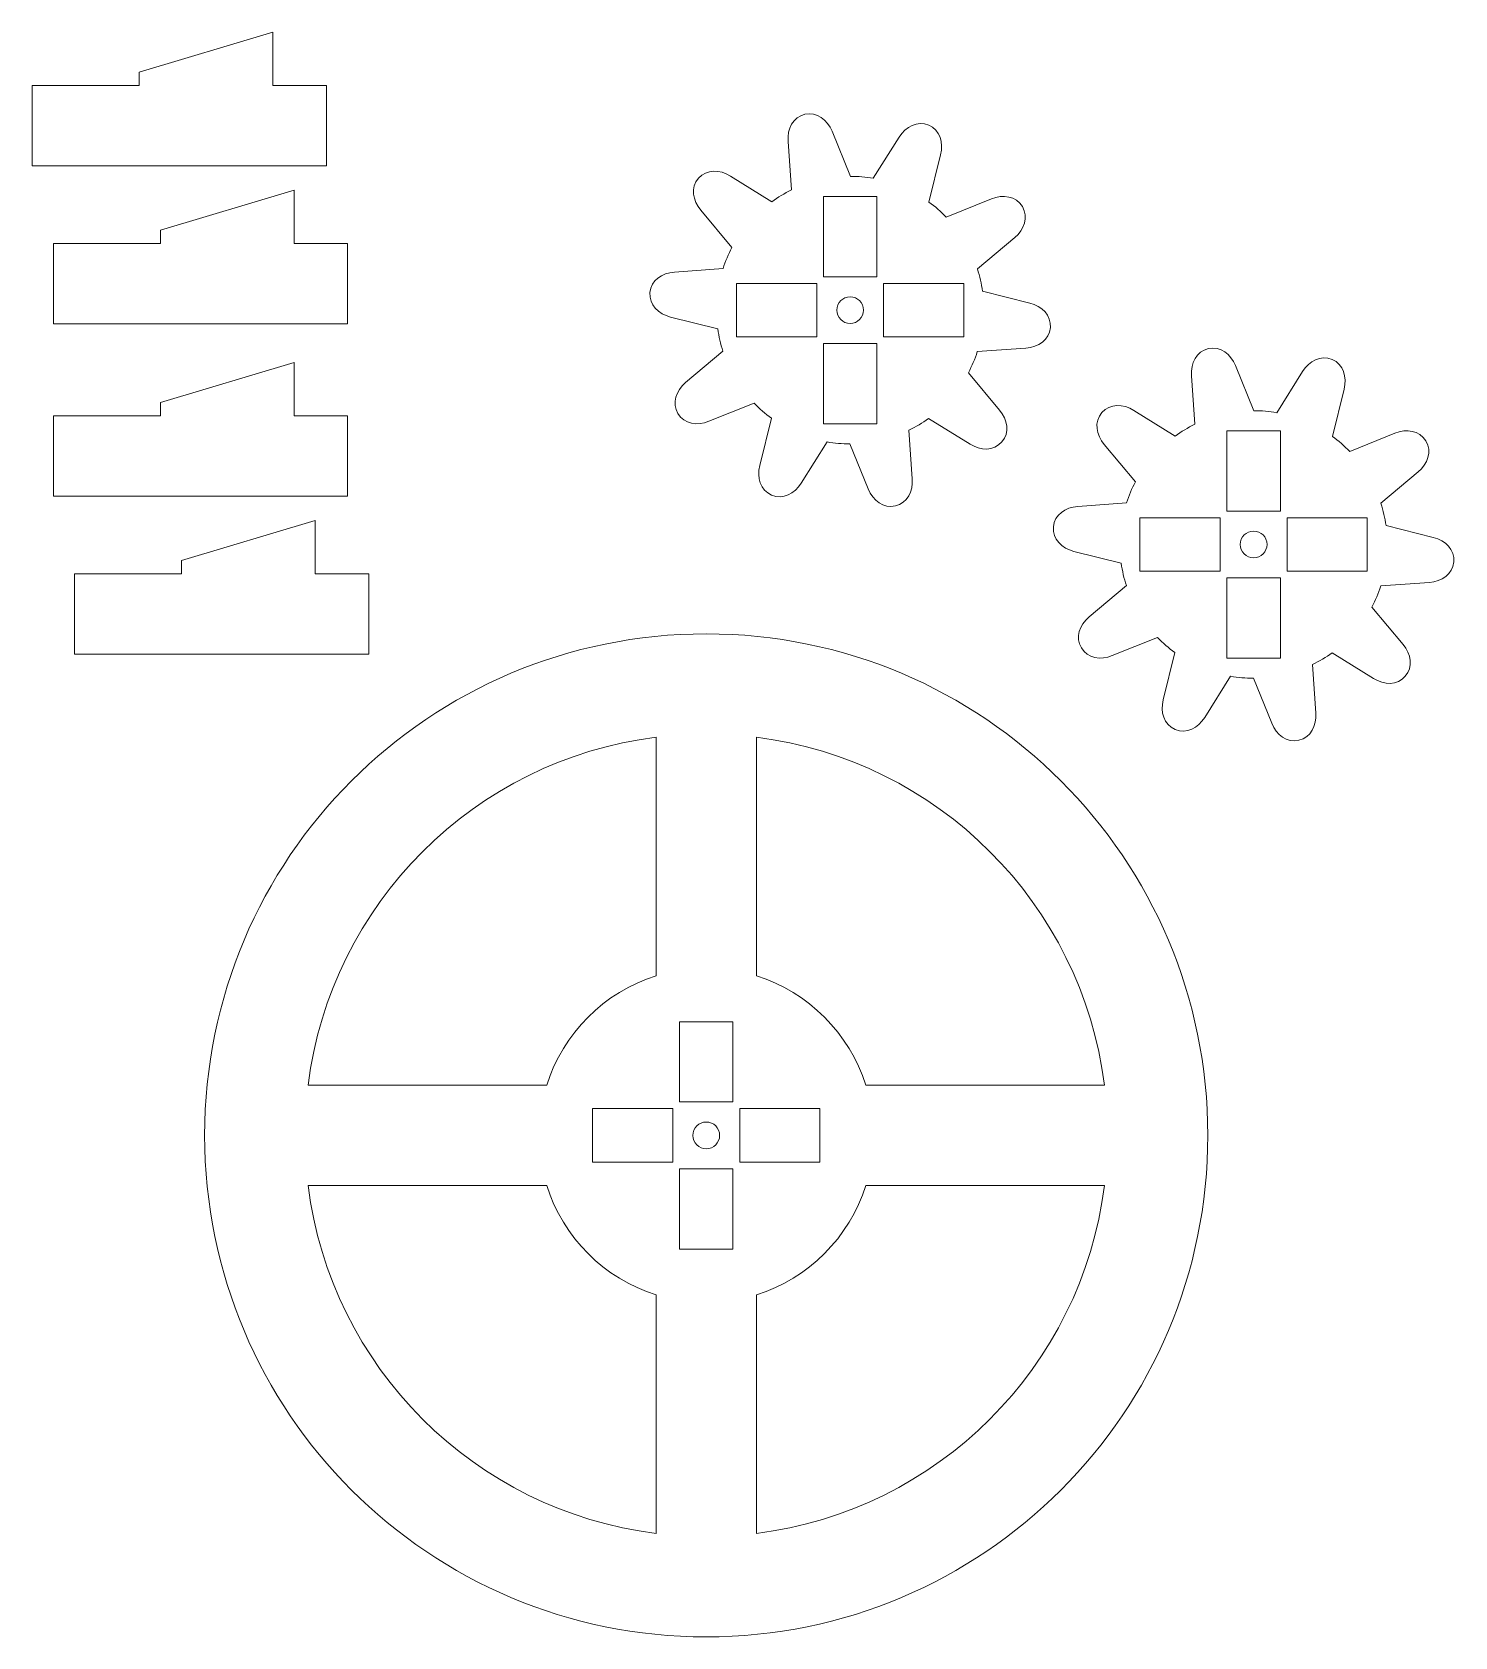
# Model space of a CAD drawing. Header units: centimetres. Extents: x -28.1 to 23.2, y -8.5 to 67.8.
# Drawn here: x -28.12 to -17.48, y -8.51 to 3.49 of the extents above; entities that cross this region are included whole.
import ezdxf

# ---------------------------------------------------------------- set-up
doc = ezdxf.new("R2010")
doc.units = ezdxf.units.CM
doc.header["$MEASUREMENT"] = 0
doc.layers.add('Layer 1', color=7, linetype='Continuous')

msp = doc.modelspace()

# ---------------------------------------------------------------- linework, layer by layer
at = {"layer": 'Layer 1', "color": 250, "lineweight": 9}
for points, knots in [([(-28.12032, 3.08576), (-28.12032, 3.08576), (-27.32032, 3.08576), (-27.32032, 3.08576), (-27.32032, 3.08576), (-27.32032, 3.08576), (-27.32032, 3.18576), (-27.32032, 3.18576), (-27.32032, 3.18576), (-27.32032, 3.18576), (-26.32032, 3.48576), (-26.32032, 3.48576), (-26.32032, 3.48576), (-26.32032, 3.48576), (-26.32032, 3.08576), (-26.32032, 3.08576), (-26.32032, 3.08576), (-26.32032, 3.08576), (-25.92032, 3.08576), (-25.92032, 3.08576), (-25.92032, 3.08576), (-25.92032, 3.08576), (-25.92032, 2.48576), (-25.92032, 2.48576), (-25.92032, 2.48576), (-25.92032, 2.48576), (-26.32032, 2.48576), (-26.32032, 2.48576), (-26.32032, 2.48576), (-26.32032, 2.48576), (-27.32032, 2.48576), (-27.32032, 2.48576), (-27.32032, 2.48576), (-27.32032, 2.48576), (-28.12032, 2.48576), (-28.12032, 2.48576), (-28.12032, 2.48576), (-28.12032, 2.48576), (-28.12032, 3.08576), (-28.12032, 3.08576)], [0, 0, 0, 0, 0.09090909, 0.09090909, 0.09090909, 0.09090909, 0.18181818, 0.18181818, 0.18181818, 0.18181818, 0.27272727, 0.27272727, 0.27272727, 0.27272727, 0.36363636, 0.36363636, 0.36363636, 0.36363636, 0.45454545, 0.45454545, 0.45454545, 0.45454545, 0.54545455, 0.54545455, 0.54545455, 0.54545455, 0.63636364, 0.63636364, 0.63636364, 0.63636364, 0.72727273, 0.72727273, 0.72727273, 0.72727273, 0.81818182, 0.81818182, 0.81818182, 0.81818182, 1, 1, 1, 1]), ([(-22.34217, 2.87094), (-22.34217, 2.87094), (-22.34217, 2.87094), (-22.34217, 2.87094), (-22.34217, 2.87094), (-22.25179, 2.8918), (-22.17477, 2.83042), (-22.13986, 2.74452), (-22.13986, 2.74452), (-22.13986, 2.74452), (-22.00279, 2.40724), (-22.00279, 2.40724), (-22.00279, 2.40724), (-21.94494, 2.40721), (-21.88778, 2.40213), (-21.83188, 2.39233), (-21.83188, 2.39233), (-21.83188, 2.39233), (-21.63831, 2.70065), (-21.63831, 2.70065), (-21.63831, 2.70065), (-21.589, 2.77923), (-21.50254, 2.82626), (-21.41715, 2.79002), (-21.41715, 2.79002), (-21.41715, 2.79002), (-21.41715, 2.79002), (-21.41715, 2.79002), (-21.41715, 2.79002), (-21.33176, 2.75377), (-21.30556, 2.65886), (-21.32779, 2.56884), (-21.32779, 2.56884), (-21.32779, 2.56884), (-21.4152, 2.21519), (-21.4152, 2.21519), (-21.4152, 2.21519), (-21.36905, 2.18159), (-21.32572, 2.144), (-21.28576, 2.10282), (-21.28576, 2.10282), (-21.28576, 2.10282), (-20.9478, 2.23854), (-20.9478, 2.23854), (-20.9478, 2.23854), (-20.86174, 2.27313), (-20.76414, 2.26035), (-20.71636, 2.18085), (-20.71636, 2.18085), (-20.71636, 2.18085), (-20.71636, 2.18085), (-20.71636, 2.18085), (-20.71636, 2.18085), (-20.66857, 2.10134), (-20.70318, 2.00914), (-20.7741, 1.94939), (-20.7741, 1.94939), (-20.7741, 1.94939), (-21.05268, 1.71462), (-21.05268, 1.71462), (-21.05268, 1.71462), (-21.04399, 1.68764), (-21.03631, 1.66011), (-21.02982, 1.63198), (-21.02982, 1.63198), (-21.02333, 1.60387), (-21.01816, 1.57576), (-21.01415, 1.54771), (-21.01415, 1.54771), (-21.01415, 1.54771), (-20.66081, 1.45882), (-20.66081, 1.45882), (-20.66081, 1.45882), (-20.57085, 1.43622), (-20.4994, 1.36851), (-20.50748, 1.27611), (-20.50748, 1.27611), (-20.50748, 1.27611), (-20.50748, 1.27611), (-20.50748, 1.27611), (-20.50748, 1.27611), (-20.51558, 1.18371), (-20.59773, 1.12944), (-20.69024, 1.12278), (-20.69024, 1.12278), (-20.69024, 1.12278), (-21.05347, 1.09661), (-21.05347, 1.09661), (-21.05347, 1.09661), (-21.07133, 1.04209), (-21.09379, 0.98933), (-21.12053, 0.9389), (-21.12053, 0.9389), (-21.12053, 0.9389), (-20.88694, 0.65933), (-20.88694, 0.65933), (-20.88694, 0.65933), (-20.82745, 0.58814), (-20.80945, 0.49138), (-20.87028, 0.42137), (-20.87028, 0.42137), (-20.87028, 0.42137), (-20.87028, 0.42137), (-20.87028, 0.42137), (-20.87028, 0.42137), (-20.93115, 0.35137), (-21.02952, 0.35578), (-21.10827, 0.40475), (-21.10827, 0.40475), (-21.10827, 0.40475), (-21.41738, 0.597), (-21.41738, 0.597), (-21.41738, 0.597), (-21.46333, 0.56369), (-21.51246, 0.53408), (-21.56444, 0.50869), (-21.56444, 0.50869), (-21.56444, 0.50869), (-21.53979, 0.14543), (-21.53979, 0.14543), (-21.53979, 0.14543), (-21.53351, 0.05288), (-21.57582, -0.036), (-21.66619, -0.05685), (-21.66619, -0.05685), (-21.66619, -0.05685), (-21.66619, -0.05685), (-21.66619, -0.05685), (-21.66619, -0.05685), (-21.75657, -0.07772), (-21.83359, -0.01634), (-21.86849, 0.06956), (-21.86849, 0.06956), (-21.86849, 0.06956), (-22.00557, 0.40685), (-22.00557, 0.40685), (-22.00557, 0.40685), (-22.06342, 0.40688), (-22.12058, 0.41196), (-22.17648, 0.42176), (-22.17648, 0.42176), (-22.17648, 0.42176), (-22.37004, 0.11343), (-22.37004, 0.11343), (-22.37004, 0.11343), (-22.41936, 0.03486), (-22.50582, -0.01217), (-22.59121, 0.02407), (-22.59121, 0.02407), (-22.59121, 0.02407), (-22.59121, 0.02407), (-22.59121, 0.02407), (-22.59121, 0.02407), (-22.6766, 0.06031), (-22.7028, 0.15522), (-22.68057, 0.24525), (-22.68057, 0.24525), (-22.68057, 0.24525), (-22.59317, 0.5989), (-22.59317, 0.5989), (-22.59317, 0.5989), (-22.63931, 0.6325), (-22.68264, 0.67008), (-22.72259, 0.71125), (-22.72259, 0.71125), (-22.72259, 0.71125), (-23.06054, 0.57554), (-23.06054, 0.57554), (-23.06054, 0.57554), (-23.14663, 0.54096), (-23.24421, 0.55374), (-23.292, 0.63323), (-23.292, 0.63323), (-23.292, 0.63323), (-23.292, 0.63323), (-23.292, 0.63323), (-23.292, 0.63323), (-23.33978, 0.71274), (-23.30518, 0.80493), (-23.23427, 0.86469), (-23.23427, 0.86469), (-23.23427, 0.86469), (-22.95568, 1.09945), (-22.95568, 1.09945), (-22.95568, 1.09945), (-22.96437, 1.12643), (-22.97205, 1.15397), (-22.97854, 1.18209), (-22.97854, 1.18209), (-22.98503, 1.21021), (-22.9902, 1.23831), (-22.99421, 1.26636), (-22.99421, 1.26636), (-22.99421, 1.26636), (-23.34754, 1.35524), (-23.34754, 1.35524), (-23.34754, 1.35524), (-23.43752, 1.37787), (-23.50894, 1.44557), (-23.50088, 1.53797), (-23.50088, 1.53797), (-23.50088, 1.53797), (-23.50088, 1.53797), (-23.50088, 1.53797), (-23.50088, 1.53797), (-23.49277, 1.63037), (-23.41063, 1.68464), (-23.31814, 1.69131), (-23.31814, 1.69131), (-23.31814, 1.69131), (-22.95489, 1.71746), (-22.95489, 1.71746), (-22.95489, 1.71746), (-22.93703, 1.77198), (-22.91458, 1.82475), (-22.88784, 1.87517), (-22.88784, 1.87517), (-22.88784, 1.87517), (-23.12142, 2.15473), (-23.12142, 2.15473), (-23.12142, 2.15473), (-23.18091, 2.22594), (-23.19892, 2.32269), (-23.13806, 2.39271), (-23.13806, 2.39271), (-23.13806, 2.39271), (-23.13806, 2.39271), (-23.13806, 2.39271), (-23.13806, 2.39271), (-23.07719, 2.46271), (-22.97884, 2.45831), (-22.90009, 2.40934), (-22.90009, 2.40934), (-22.90009, 2.40934), (-22.59099, 2.21707), (-22.59099, 2.21707), (-22.59099, 2.21707), (-22.54504, 2.25039), (-22.49591, 2.28001), (-22.44393, 2.3054), (-22.44393, 2.3054), (-22.44393, 2.3054), (-22.46856, 2.66865), (-22.46856, 2.66865), (-22.46856, 2.66865), (-22.47484, 2.76122), (-22.43255, 2.85006), (-22.34217, 2.87094)], [0, 0, 0, 0, 0.01587302, 0.01587302, 0.01587302, 0.01587302, 0.03174603, 0.03174603, 0.03174603, 0.03174603, 0.04761905, 0.04761905, 0.04761905, 0.04761905, 0.06349206, 0.06349206, 0.06349206, 0.06349206, 0.07936508, 0.07936508, 0.07936508, 0.07936508, 0.0952381, 0.0952381, 0.0952381, 0.0952381, 0.11111111, 0.11111111, 0.11111111, 0.11111111, 0.12698413, 0.12698413, 0.12698413, 0.12698413, 0.14285714, 0.14285714, 0.14285714, 0.14285714, 0.15873016, 0.15873016, 0.15873016, 0.15873016, 0.17460317, 0.17460317, 0.17460317, 0.17460317, 0.19047619, 0.19047619, 0.19047619, 0.19047619, 0.20634921, 0.20634921, 0.20634921, 0.20634921, 0.22222222, 0.22222222, 0.22222222, 0.22222222, 0.23809524, 0.23809524, 0.23809524, 0.23809524, 0.25396825, 0.25396825, 0.25396825, 0.25396825, 0.26984127, 0.26984127, 0.26984127, 0.26984127, 0.28571429, 0.28571429, 0.28571429, 0.28571429, 0.3015873, 0.3015873, 0.3015873, 0.3015873, 0.31746032, 0.31746032, 0.31746032, 0.31746032, 0.33333333, 0.33333333, 0.33333333, 0.33333333, 0.34920635, 0.34920635, 0.34920635, 0.34920635, 0.36507937, 0.36507937, 0.36507937, 0.36507937, 0.38095238, 0.38095238, 0.38095238, 0.38095238, 0.3968254, 0.3968254, 0.3968254, 0.3968254, 0.41269841, 0.41269841, 0.41269841, 0.41269841, 0.42857143, 0.42857143, 0.42857143, 0.42857143, 0.44444444, 0.44444444, 0.44444444, 0.44444444, 0.46031746, 0.46031746, 0.46031746, 0.46031746, 0.47619048, 0.47619048, 0.47619048, 0.47619048, 0.49206349, 0.49206349, 0.49206349, 0.49206349, 0.50793651, 0.50793651, 0.50793651, 0.50793651, 0.52380952, 0.52380952, 0.52380952, 0.52380952, 0.53968254, 0.53968254, 0.53968254, 0.53968254, 0.55555556, 0.55555556, 0.55555556, 0.55555556, 0.57142857, 0.57142857, 0.57142857, 0.57142857, 0.58730159, 0.58730159, 0.58730159, 0.58730159, 0.6031746, 0.6031746, 0.6031746, 0.6031746, 0.61904762, 0.61904762, 0.61904762, 0.61904762, 0.63492063, 0.63492063, 0.63492063, 0.63492063, 0.65079365, 0.65079365, 0.65079365, 0.65079365, 0.66666667, 0.66666667, 0.66666667, 0.66666667, 0.68253968, 0.68253968, 0.68253968, 0.68253968, 0.6984127, 0.6984127, 0.6984127, 0.6984127, 0.71428571, 0.71428571, 0.71428571, 0.71428571, 0.73015873, 0.73015873, 0.73015873, 0.73015873, 0.74603175, 0.74603175, 0.74603175, 0.74603175, 0.76190476, 0.76190476, 0.76190476, 0.76190476, 0.77777778, 0.77777778, 0.77777778, 0.77777778, 0.79365079, 0.79365079, 0.79365079, 0.79365079, 0.80952381, 0.80952381, 0.80952381, 0.80952381, 0.82539683, 0.82539683, 0.82539683, 0.82539683, 0.84126984, 0.84126984, 0.84126984, 0.84126984, 0.85714286, 0.85714286, 0.85714286, 0.85714286, 0.87301587, 0.87301587, 0.87301587, 0.87301587, 0.88888889, 0.88888889, 0.88888889, 0.88888889, 0.9047619, 0.9047619, 0.9047619, 0.9047619, 0.92063492, 0.92063492, 0.92063492, 0.92063492, 0.93650794, 0.93650794, 0.93650794, 0.93650794, 0.95238095, 0.95238095, 0.95238095, 0.95238095, 0.96825397, 0.96825397, 0.96825397, 0.96825397, 1, 1, 1, 1]), ([(-27.96157, 1.90396), (-27.96157, 1.90396), (-27.16157, 1.90396), (-27.16157, 1.90396), (-27.16157, 1.90396), (-27.16157, 1.90396), (-27.16157, 2.00396), (-27.16157, 2.00396), (-27.16157, 2.00396), (-27.16157, 2.00396), (-26.16157, 2.30396), (-26.16157, 2.30396), (-26.16157, 2.30396), (-26.16157, 2.30396), (-26.16157, 1.90396), (-26.16157, 1.90396), (-26.16157, 1.90396), (-26.16157, 1.90396), (-25.76157, 1.90396), (-25.76157, 1.90396), (-25.76157, 1.90396), (-25.76157, 1.90396), (-25.76157, 1.30396), (-25.76157, 1.30396), (-25.76157, 1.30396), (-25.76157, 1.30396), (-26.16157, 1.30396), (-26.16157, 1.30396), (-26.16157, 1.30396), (-26.16157, 1.30396), (-27.16157, 1.30396), (-27.16157, 1.30396), (-27.16157, 1.30396), (-27.16157, 1.30396), (-27.96157, 1.30396), (-27.96157, 1.30396), (-27.96157, 1.30396), (-27.96157, 1.30396), (-27.96157, 1.90396), (-27.96157, 1.90396)], [0, 0, 0, 0, 0.09090909, 0.09090909, 0.09090909, 0.09090909, 0.18181818, 0.18181818, 0.18181818, 0.18181818, 0.27272727, 0.27272727, 0.27272727, 0.27272727, 0.36363636, 0.36363636, 0.36363636, 0.36363636, 0.45454545, 0.45454545, 0.45454545, 0.45454545, 0.54545455, 0.54545455, 0.54545455, 0.54545455, 0.63636364, 0.63636364, 0.63636364, 0.63636364, 0.72727273, 0.72727273, 0.72727273, 0.72727273, 0.81818182, 0.81818182, 0.81818182, 0.81818182, 1, 1, 1, 1]), ([(-22.20418, 2.25704), (-22.20418, 2.25704), (-21.80418, 2.25704), (-21.80418, 2.25704), (-21.80418, 2.25704), (-21.80418, 2.25704), (-21.80418, 1.65704), (-21.80418, 1.65704), (-21.80418, 1.65704), (-21.80418, 1.65704), (-22.20418, 1.65704), (-22.20418, 1.65704), (-22.20418, 1.65704), (-22.20418, 1.65704), (-22.20418, 2.25704), (-22.20418, 2.25704)], [0, 0, 0, 0, 0.2, 0.2, 0.2, 0.2, 0.4, 0.4, 0.4, 0.4, 0.6, 0.6, 0.6, 0.6, 1, 1, 1, 1]), ([(-22.85418, 1.20704), (-22.85418, 1.20704), (-22.85418, 1.60704), (-22.85418, 1.60704), (-22.85418, 1.60704), (-22.85418, 1.60704), (-22.25418, 1.60704), (-22.25418, 1.60704), (-22.25418, 1.60704), (-22.25418, 1.60704), (-22.25418, 1.20704), (-22.25418, 1.20704), (-22.25418, 1.20704), (-22.25418, 1.20704), (-22.85418, 1.20704), (-22.85418, 1.20704)], [0, 0, 0, 0, 0.2, 0.2, 0.2, 0.2, 0.4, 0.4, 0.4, 0.4, 0.6, 0.6, 0.6, 0.6, 1, 1, 1, 1]), ([(-21.75418, 1.20704), (-21.75418, 1.20704), (-21.75418, 1.60704), (-21.75418, 1.60704), (-21.75418, 1.60704), (-21.75418, 1.60704), (-21.15418, 1.60704), (-21.15418, 1.60704), (-21.15418, 1.60704), (-21.15418, 1.60704), (-21.15418, 1.20704), (-21.15418, 1.20704), (-21.15418, 1.20704), (-21.15418, 1.20704), (-21.75418, 1.20704), (-21.75418, 1.20704)], [0, 0, 0, 0, 0.2, 0.2, 0.2, 0.2, 0.4, 0.4, 0.4, 0.4, 0.6, 0.6, 0.6, 0.6, 1, 1, 1, 1]), ([(-22.00418, 1.50704), (-21.94895, 1.50704), (-21.90418, 1.46227), (-21.90418, 1.40704), (-21.90418, 1.40704), (-21.90418, 1.35181), (-21.94895, 1.30704), (-22.00418, 1.30704), (-22.00418, 1.30704), (-22.05941, 1.30704), (-22.10418, 1.35181), (-22.10418, 1.40704), (-22.10418, 1.40704), (-22.10418, 1.46227), (-22.05941, 1.50704), (-22.00418, 1.50704)], [0, 0, 0, 0, 0.2, 0.2, 0.2, 0.2, 0.4, 0.4, 0.4, 0.4, 0.6, 0.6, 0.6, 0.6, 1, 1, 1, 1]), ([(-22.20418, 1.15704), (-22.20418, 1.15704), (-21.80418, 1.15704), (-21.80418, 1.15704), (-21.80418, 1.15704), (-21.80418, 1.15704), (-21.80418, 0.55705), (-21.80418, 0.55705), (-21.80418, 0.55705), (-21.80418, 0.55705), (-22.20418, 0.55705), (-22.20418, 0.55705), (-22.20418, 0.55705), (-22.20418, 0.55705), (-22.20418, 1.15704), (-22.20418, 1.15704)], [0, 0, 0, 0, 0.2, 0.2, 0.2, 0.2, 0.4, 0.4, 0.4, 0.4, 0.6, 0.6, 0.6, 0.6, 1, 1, 1, 1]), ([(-19.32578, 1.11872), (-19.32578, 1.11872), (-19.32578, 1.11872), (-19.32578, 1.11872), (-19.32578, 1.11872), (-19.2354, 1.13958), (-19.15838, 1.0782), (-19.12347, 0.9923), (-19.12347, 0.9923), (-19.12347, 0.9923), (-18.9864, 0.65502), (-18.9864, 0.65502), (-18.9864, 0.65502), (-18.92855, 0.65499), (-18.87139, 0.64991), (-18.81549, 0.64011), (-18.81549, 0.64011), (-18.81549, 0.64011), (-18.62192, 0.94843), (-18.62192, 0.94843), (-18.62192, 0.94843), (-18.57261, 1.02701), (-18.48615, 1.07404), (-18.40076, 1.0378), (-18.40076, 1.0378), (-18.40076, 1.0378), (-18.40076, 1.0378), (-18.40076, 1.0378), (-18.40076, 1.0378), (-18.31537, 1.00155), (-18.28917, 0.90664), (-18.3114, 0.81662), (-18.3114, 0.81662), (-18.3114, 0.81662), (-18.39881, 0.46298), (-18.39881, 0.46298), (-18.39881, 0.46298), (-18.35266, 0.42938), (-18.30933, 0.39179), (-18.26937, 0.35061), (-18.26937, 0.35061), (-18.26937, 0.35061), (-17.93141, 0.48633), (-17.93141, 0.48633), (-17.93141, 0.48633), (-17.84535, 0.52092), (-17.74775, 0.50814), (-17.69997, 0.42864), (-17.69997, 0.42864), (-17.69997, 0.42864), (-17.69997, 0.42864), (-17.69997, 0.42864), (-17.69997, 0.42864), (-17.65218, 0.34913), (-17.68679, 0.25693), (-17.75771, 0.19718), (-17.75771, 0.19718), (-17.75771, 0.19718), (-18.03629, -0.03759), (-18.03629, -0.03759), (-18.03629, -0.03759), (-18.0276, -0.06457), (-18.01992, -0.0921), (-18.01343, -0.12023), (-18.01343, -0.12023), (-18.00694, -0.14834), (-18.00177, -0.17645), (-17.99776, -0.2045), (-17.99776, -0.2045), (-17.99776, -0.2045), (-17.64442, -0.29339), (-17.64442, -0.29339), (-17.64442, -0.29339), (-17.55446, -0.31599), (-17.48301, -0.3837), (-17.49109, -0.4761), (-17.49109, -0.4761), (-17.49109, -0.4761), (-17.49109, -0.4761), (-17.49109, -0.4761), (-17.49109, -0.4761), (-17.49919, -0.5685), (-17.58134, -0.62277), (-17.67385, -0.62943), (-17.67385, -0.62943), (-17.67385, -0.62943), (-18.03708, -0.6556), (-18.03708, -0.6556), (-18.03708, -0.6556), (-18.05494, -0.71012), (-18.0774, -0.76288), (-18.10414, -0.81331), (-18.10414, -0.81331), (-18.10414, -0.81331), (-17.87055, -1.09288), (-17.87055, -1.09288), (-17.87055, -1.09288), (-17.81106, -1.16407), (-17.79306, -1.26084), (-17.85389, -1.33085), (-17.85389, -1.33085), (-17.85389, -1.33085), (-17.85389, -1.33085), (-17.85389, -1.33085), (-17.85389, -1.33085), (-17.91476, -1.40085), (-18.01313, -1.39644), (-18.09188, -1.34747), (-18.09188, -1.34747), (-18.09188, -1.34747), (-18.40099, -1.15521), (-18.40099, -1.15521), (-18.40099, -1.15521), (-18.44694, -1.18853), (-18.49607, -1.21814), (-18.54805, -1.24353), (-18.54805, -1.24353), (-18.54805, -1.24353), (-18.5234, -1.60679), (-18.5234, -1.60679), (-18.5234, -1.60679), (-18.51712, -1.69934), (-18.55943, -1.78822), (-18.6498, -1.80907), (-18.6498, -1.80907), (-18.6498, -1.80907), (-18.6498, -1.80907), (-18.6498, -1.80907), (-18.6498, -1.80907), (-18.74018, -1.82994), (-18.8172, -1.76856), (-18.8521, -1.68266), (-18.8521, -1.68266), (-18.8521, -1.68266), (-18.98918, -1.34537), (-18.98918, -1.34537), (-18.98918, -1.34537), (-19.04703, -1.34534), (-19.10419, -1.34026), (-19.16009, -1.33046), (-19.16009, -1.33046), (-19.16009, -1.33046), (-19.35365, -1.63879), (-19.35365, -1.63879), (-19.35365, -1.63879), (-19.40297, -1.71736), (-19.48943, -1.76439), (-19.57482, -1.72815), (-19.57482, -1.72815), (-19.57482, -1.72815), (-19.57482, -1.72815), (-19.57482, -1.72815), (-19.57482, -1.72815), (-19.66021, -1.69191), (-19.68641, -1.597), (-19.66418, -1.50697), (-19.66418, -1.50697), (-19.66418, -1.50697), (-19.57678, -1.15331), (-19.57678, -1.15331), (-19.57678, -1.15331), (-19.62292, -1.11971), (-19.66625, -1.08213), (-19.7062, -1.04096), (-19.7062, -1.04096), (-19.7062, -1.04096), (-20.04415, -1.17668), (-20.04415, -1.17668), (-20.04415, -1.17668), (-20.13024, -1.21126), (-20.22782, -1.19848), (-20.27561, -1.11898), (-20.27561, -1.11898), (-20.27561, -1.11898), (-20.27561, -1.11898), (-20.27561, -1.11898), (-20.27561, -1.11898), (-20.32339, -1.03947), (-20.28879, -0.94728), (-20.21788, -0.88752), (-20.21788, -0.88752), (-20.21788, -0.88752), (-19.93929, -0.65276), (-19.93929, -0.65276), (-19.93929, -0.65276), (-19.94798, -0.62578), (-19.95566, -0.59824), (-19.96215, -0.57012), (-19.96215, -0.57012), (-19.96864, -0.542), (-19.97381, -0.5139), (-19.97782, -0.48585), (-19.97782, -0.48585), (-19.97782, -0.48585), (-20.33115, -0.39697), (-20.33115, -0.39697), (-20.33115, -0.39697), (-20.42113, -0.37434), (-20.49255, -0.30664), (-20.48449, -0.21424), (-20.48449, -0.21424), (-20.48449, -0.21424), (-20.48449, -0.21424), (-20.48449, -0.21424), (-20.48449, -0.21424), (-20.47638, -0.12184), (-20.39424, -0.06757), (-20.30175, -0.0609), (-20.30175, -0.0609), (-20.30175, -0.0609), (-19.9385, -0.03475), (-19.9385, -0.03475), (-19.9385, -0.03475), (-19.92064, 0.01977), (-19.89819, 0.07254), (-19.87145, 0.12296), (-19.87145, 0.12296), (-19.87145, 0.12296), (-20.10503, 0.40252), (-20.10503, 0.40252), (-20.10503, 0.40252), (-20.16452, 0.47373), (-20.18253, 0.57048), (-20.12167, 0.64049), (-20.12167, 0.64049), (-20.12167, 0.64049), (-20.12167, 0.64049), (-20.12167, 0.64049), (-20.12167, 0.64049), (-20.0608, 0.71049), (-19.96245, 0.70609), (-19.8837, 0.65712), (-19.8837, 0.65712), (-19.8837, 0.65712), (-19.5746, 0.46486), (-19.5746, 0.46486), (-19.5746, 0.46486), (-19.52865, 0.49818), (-19.47952, 0.5278), (-19.42754, 0.55319), (-19.42754, 0.55319), (-19.42754, 0.55319), (-19.45217, 0.91643), (-19.45217, 0.91643), (-19.45217, 0.91643), (-19.45845, 1.009), (-19.41616, 1.09784), (-19.32578, 1.11872)], [0, 0, 0, 0, 0.01587302, 0.01587302, 0.01587302, 0.01587302, 0.03174603, 0.03174603, 0.03174603, 0.03174603, 0.04761905, 0.04761905, 0.04761905, 0.04761905, 0.06349206, 0.06349206, 0.06349206, 0.06349206, 0.07936508, 0.07936508, 0.07936508, 0.07936508, 0.0952381, 0.0952381, 0.0952381, 0.0952381, 0.11111111, 0.11111111, 0.11111111, 0.11111111, 0.12698413, 0.12698413, 0.12698413, 0.12698413, 0.14285714, 0.14285714, 0.14285714, 0.14285714, 0.15873016, 0.15873016, 0.15873016, 0.15873016, 0.17460317, 0.17460317, 0.17460317, 0.17460317, 0.19047619, 0.19047619, 0.19047619, 0.19047619, 0.20634921, 0.20634921, 0.20634921, 0.20634921, 0.22222222, 0.22222222, 0.22222222, 0.22222222, 0.23809524, 0.23809524, 0.23809524, 0.23809524, 0.25396825, 0.25396825, 0.25396825, 0.25396825, 0.26984127, 0.26984127, 0.26984127, 0.26984127, 0.28571429, 0.28571429, 0.28571429, 0.28571429, 0.3015873, 0.3015873, 0.3015873, 0.3015873, 0.31746032, 0.31746032, 0.31746032, 0.31746032, 0.33333333, 0.33333333, 0.33333333, 0.33333333, 0.34920635, 0.34920635, 0.34920635, 0.34920635, 0.36507937, 0.36507937, 0.36507937, 0.36507937, 0.38095238, 0.38095238, 0.38095238, 0.38095238, 0.3968254, 0.3968254, 0.3968254, 0.3968254, 0.41269841, 0.41269841, 0.41269841, 0.41269841, 0.42857143, 0.42857143, 0.42857143, 0.42857143, 0.44444444, 0.44444444, 0.44444444, 0.44444444, 0.46031746, 0.46031746, 0.46031746, 0.46031746, 0.47619048, 0.47619048, 0.47619048, 0.47619048, 0.49206349, 0.49206349, 0.49206349, 0.49206349, 0.50793651, 0.50793651, 0.50793651, 0.50793651, 0.52380952, 0.52380952, 0.52380952, 0.52380952, 0.53968254, 0.53968254, 0.53968254, 0.53968254, 0.55555556, 0.55555556, 0.55555556, 0.55555556, 0.57142857, 0.57142857, 0.57142857, 0.57142857, 0.58730159, 0.58730159, 0.58730159, 0.58730159, 0.6031746, 0.6031746, 0.6031746, 0.6031746, 0.61904762, 0.61904762, 0.61904762, 0.61904762, 0.63492063, 0.63492063, 0.63492063, 0.63492063, 0.65079365, 0.65079365, 0.65079365, 0.65079365, 0.66666667, 0.66666667, 0.66666667, 0.66666667, 0.68253968, 0.68253968, 0.68253968, 0.68253968, 0.6984127, 0.6984127, 0.6984127, 0.6984127, 0.71428571, 0.71428571, 0.71428571, 0.71428571, 0.73015873, 0.73015873, 0.73015873, 0.73015873, 0.74603175, 0.74603175, 0.74603175, 0.74603175, 0.76190476, 0.76190476, 0.76190476, 0.76190476, 0.77777778, 0.77777778, 0.77777778, 0.77777778, 0.79365079, 0.79365079, 0.79365079, 0.79365079, 0.80952381, 0.80952381, 0.80952381, 0.80952381, 0.82539683, 0.82539683, 0.82539683, 0.82539683, 0.84126984, 0.84126984, 0.84126984, 0.84126984, 0.85714286, 0.85714286, 0.85714286, 0.85714286, 0.87301587, 0.87301587, 0.87301587, 0.87301587, 0.88888889, 0.88888889, 0.88888889, 0.88888889, 0.9047619, 0.9047619, 0.9047619, 0.9047619, 0.92063492, 0.92063492, 0.92063492, 0.92063492, 0.93650794, 0.93650794, 0.93650794, 0.93650794, 0.95238095, 0.95238095, 0.95238095, 0.95238095, 0.96825397, 0.96825397, 0.96825397, 0.96825397, 1, 1, 1, 1]), ([(-27.96157, 0.61631), (-27.96157, 0.61631), (-27.16157, 0.61631), (-27.16157, 0.61631), (-27.16157, 0.61631), (-27.16157, 0.61631), (-27.16157, 0.71631), (-27.16157, 0.71631), (-27.16157, 0.71631), (-27.16157, 0.71631), (-26.16157, 1.01631), (-26.16157, 1.01631), (-26.16157, 1.01631), (-26.16157, 1.01631), (-26.16157, 0.61631), (-26.16157, 0.61631), (-26.16157, 0.61631), (-26.16157, 0.61631), (-25.76157, 0.61631), (-25.76157, 0.61631), (-25.76157, 0.61631), (-25.76157, 0.61631), (-25.76157, 0.01632), (-25.76157, 0.01632), (-25.76157, 0.01632), (-25.76157, 0.01632), (-26.16157, 0.01632), (-26.16157, 0.01632), (-26.16157, 0.01632), (-26.16157, 0.01632), (-27.16157, 0.01632), (-27.16157, 0.01632), (-27.16157, 0.01632), (-27.16157, 0.01632), (-27.96157, 0.01632), (-27.96157, 0.01632), (-27.96157, 0.01632), (-27.96157, 0.01632), (-27.96157, 0.61631), (-27.96157, 0.61631)], [0, 0, 0, 0, 0.09090909, 0.09090909, 0.09090909, 0.09090909, 0.18181818, 0.18181818, 0.18181818, 0.18181818, 0.27272727, 0.27272727, 0.27272727, 0.27272727, 0.36363636, 0.36363636, 0.36363636, 0.36363636, 0.45454545, 0.45454545, 0.45454545, 0.45454545, 0.54545455, 0.54545455, 0.54545455, 0.54545455, 0.63636364, 0.63636364, 0.63636364, 0.63636364, 0.72727273, 0.72727273, 0.72727273, 0.72727273, 0.81818182, 0.81818182, 0.81818182, 0.81818182, 1, 1, 1, 1]), ([(-19.18779, 0.50483), (-19.18779, 0.50483), (-18.78779, 0.50483), (-18.78779, 0.50483), (-18.78779, 0.50483), (-18.78779, 0.50483), (-18.78779, -0.09517), (-18.78779, -0.09517), (-18.78779, -0.09517), (-18.78779, -0.09517), (-19.18779, -0.09517), (-19.18779, -0.09517), (-19.18779, -0.09517), (-19.18779, -0.09517), (-19.18779, 0.50483), (-19.18779, 0.50483)], [0, 0, 0, 0, 0.2, 0.2, 0.2, 0.2, 0.4, 0.4, 0.4, 0.4, 0.6, 0.6, 0.6, 0.6, 1, 1, 1, 1]), ([(-27.80282, -0.56548), (-27.80282, -0.56548), (-27.00282, -0.56548), (-27.00282, -0.56548), (-27.00282, -0.56548), (-27.00282, -0.56548), (-27.00282, -0.46548), (-27.00282, -0.46548), (-27.00282, -0.46548), (-27.00282, -0.46548), (-26.00282, -0.16548), (-26.00282, -0.16548), (-26.00282, -0.16548), (-26.00282, -0.16548), (-26.00282, -0.56548), (-26.00282, -0.56548), (-26.00282, -0.56548), (-26.00282, -0.56548), (-25.60282, -0.56548), (-25.60282, -0.56548), (-25.60282, -0.56548), (-25.60282, -0.56548), (-25.60282, -1.16548), (-25.60282, -1.16548), (-25.60282, -1.16548), (-25.60282, -1.16548), (-26.00282, -1.16548), (-26.00282, -1.16548), (-26.00282, -1.16548), (-26.00282, -1.16548), (-27.00282, -1.16548), (-27.00282, -1.16548), (-27.00282, -1.16548), (-27.00282, -1.16548), (-27.80282, -1.16548), (-27.80282, -1.16548), (-27.80282, -1.16548), (-27.80282, -1.16548), (-27.80282, -0.56548), (-27.80282, -0.56548)], [0, 0, 0, 0, 0.09090909, 0.09090909, 0.09090909, 0.09090909, 0.18181818, 0.18181818, 0.18181818, 0.18181818, 0.27272727, 0.27272727, 0.27272727, 0.27272727, 0.36363636, 0.36363636, 0.36363636, 0.36363636, 0.45454545, 0.45454545, 0.45454545, 0.45454545, 0.54545455, 0.54545455, 0.54545455, 0.54545455, 0.63636364, 0.63636364, 0.63636364, 0.63636364, 0.72727273, 0.72727273, 0.72727273, 0.72727273, 0.81818182, 0.81818182, 0.81818182, 0.81818182, 1, 1, 1, 1]), ([(-19.83779, -0.54517), (-19.83779, -0.54517), (-19.83779, -0.14517), (-19.83779, -0.14517), (-19.83779, -0.14517), (-19.83779, -0.14517), (-19.23779, -0.14517), (-19.23779, -0.14517), (-19.23779, -0.14517), (-19.23779, -0.14517), (-19.23779, -0.54517), (-19.23779, -0.54517), (-19.23779, -0.54517), (-19.23779, -0.54517), (-19.83779, -0.54517), (-19.83779, -0.54517)], [0, 0, 0, 0, 0.2, 0.2, 0.2, 0.2, 0.4, 0.4, 0.4, 0.4, 0.6, 0.6, 0.6, 0.6, 1, 1, 1, 1]), ([(-18.73779, -0.54517), (-18.73779, -0.54517), (-18.73779, -0.14517), (-18.73779, -0.14517), (-18.73779, -0.14517), (-18.73779, -0.14517), (-18.13779, -0.14517), (-18.13779, -0.14517), (-18.13779, -0.14517), (-18.13779, -0.14517), (-18.13779, -0.54517), (-18.13779, -0.54517), (-18.13779, -0.54517), (-18.13779, -0.54517), (-18.73779, -0.54517), (-18.73779, -0.54517)], [0, 0, 0, 0, 0.2, 0.2, 0.2, 0.2, 0.4, 0.4, 0.4, 0.4, 0.6, 0.6, 0.6, 0.6, 1, 1, 1, 1]), ([(-18.98779, -0.24517), (-18.93256, -0.24517), (-18.88779, -0.28994), (-18.88779, -0.34517), (-18.88779, -0.34517), (-18.88779, -0.4004), (-18.93256, -0.44517), (-18.98779, -0.44517), (-18.98779, -0.44517), (-19.04302, -0.44517), (-19.08779, -0.4004), (-19.08779, -0.34517), (-19.08779, -0.34517), (-19.08779, -0.28994), (-19.04302, -0.24517), (-18.98779, -0.24517)], [0, 0, 0, 0, 0.2, 0.2, 0.2, 0.2, 0.4, 0.4, 0.4, 0.4, 0.6, 0.6, 0.6, 0.6, 1, 1, 1, 1]), ([(-19.18779, -0.59517), (-19.18779, -0.59517), (-18.78779, -0.59517), (-18.78779, -0.59517), (-18.78779, -0.59517), (-18.78779, -0.59517), (-18.78779, -1.19517), (-18.78779, -1.19517), (-18.78779, -1.19517), (-18.78779, -1.19517), (-19.18779, -1.19517), (-19.18779, -1.19517), (-19.18779, -1.19517), (-19.18779, -1.19517), (-19.18779, -0.59517), (-19.18779, -0.59517)], [0, 0, 0, 0, 0.2, 0.2, 0.2, 0.2, 0.4, 0.4, 0.4, 0.4, 0.6, 0.6, 0.6, 0.6, 1, 1, 1, 1]), ([(-23.08025, -1.01371), (-21.00918, -1.01371), (-19.33025, -2.69264), (-19.33025, -4.76371), (-19.33025, -4.76371), (-19.33025, -6.83478), (-21.00918, -8.51371), (-23.08025, -8.51371), (-23.08025, -8.51371), (-25.15132, -8.51371), (-26.83025, -6.83478), (-26.83025, -4.76371), (-26.83025, -4.76371), (-26.83025, -2.69264), (-25.15132, -1.01371), (-23.08025, -1.01371)], [0, 0, 0, 0, 0.2, 0.2, 0.2, 0.2, 0.4, 0.4, 0.4, 0.4, 0.6, 0.6, 0.6, 0.6, 1, 1, 1, 1]), ([(-23.45525, -3.57098), (-23.45525, -3.57098), (-23.45525, -1.7871), (-23.45525, -1.7871), (-23.45525, -1.7871), (-24.81223, -1.95634), (-25.88773, -3.03173), (-26.05696, -4.38871), (-26.05696, -4.38871), (-26.05696, -4.38871), (-24.27298, -4.38871), (-24.27298, -4.38871), (-24.27298, -4.38871), (-24.15087, -3.99997), (-23.84399, -3.69309), (-23.45525, -3.57098)], [0, 0, 0, 0, 0.2, 0.2, 0.2, 0.2, 0.4, 0.4, 0.4, 0.4, 0.6, 0.6, 0.6, 0.6, 1, 1, 1, 1]), ([(-22.70525, -1.7871), (-22.70525, -1.7871), (-22.70525, -3.57098), (-22.70525, -3.57098), (-22.70525, -3.57098), (-22.31651, -3.69309), (-22.00963, -3.99997), (-21.88752, -4.38871), (-21.88752, -4.38871), (-21.88752, -4.38871), (-20.10354, -4.38871), (-20.10354, -4.38871), (-20.10354, -4.38871), (-20.27277, -3.03173), (-21.34827, -1.95634), (-22.70525, -1.7871)], [0, 0, 0, 0, 0.2, 0.2, 0.2, 0.2, 0.4, 0.4, 0.4, 0.4, 0.6, 0.6, 0.6, 0.6, 1, 1, 1, 1]), ([(-23.28025, -3.91371), (-23.28025, -3.91371), (-22.88025, -3.91371), (-22.88025, -3.91371), (-22.88025, -3.91371), (-22.88025, -3.91371), (-22.88025, -4.51371), (-22.88025, -4.51371), (-22.88025, -4.51371), (-22.88025, -4.51371), (-23.28025, -4.51371), (-23.28025, -4.51371), (-23.28025, -4.51371), (-23.28025, -4.51371), (-23.28025, -3.91371), (-23.28025, -3.91371)], [0, 0, 0, 0, 0.2, 0.2, 0.2, 0.2, 0.4, 0.4, 0.4, 0.4, 0.6, 0.6, 0.6, 0.6, 1, 1, 1, 1]), ([(-23.93025, -4.96371), (-23.93025, -4.96371), (-23.93025, -4.56371), (-23.93025, -4.56371), (-23.93025, -4.56371), (-23.93025, -4.56371), (-23.33025, -4.56371), (-23.33025, -4.56371), (-23.33025, -4.56371), (-23.33025, -4.56371), (-23.33025, -4.96371), (-23.33025, -4.96371), (-23.33025, -4.96371), (-23.33025, -4.96371), (-23.93025, -4.96371), (-23.93025, -4.96371)], [0, 0, 0, 0, 0.2, 0.2, 0.2, 0.2, 0.4, 0.4, 0.4, 0.4, 0.6, 0.6, 0.6, 0.6, 1, 1, 1, 1]), ([(-23.08025, -4.66371), (-23.02502, -4.66371), (-22.98025, -4.70848), (-22.98025, -4.76371), (-22.98025, -4.76371), (-22.98025, -4.81894), (-23.02502, -4.86371), (-23.08025, -4.86371), (-23.08025, -4.86371), (-23.13548, -4.86371), (-23.18025, -4.81894), (-23.18025, -4.76371), (-23.18025, -4.76371), (-23.18025, -4.70848), (-23.13548, -4.66371), (-23.08025, -4.66371)], [0, 0, 0, 0, 0.2, 0.2, 0.2, 0.2, 0.4, 0.4, 0.4, 0.4, 0.6, 0.6, 0.6, 0.6, 1, 1, 1, 1]), ([(-22.83025, -4.96371), (-22.83025, -4.96371), (-22.83025, -4.56371), (-22.83025, -4.56371), (-22.83025, -4.56371), (-22.83025, -4.56371), (-22.23025, -4.56371), (-22.23025, -4.56371), (-22.23025, -4.56371), (-22.23025, -4.56371), (-22.23025, -4.96371), (-22.23025, -4.96371), (-22.23025, -4.96371), (-22.23025, -4.96371), (-22.83025, -4.96371), (-22.83025, -4.96371)], [0, 0, 0, 0, 0.2, 0.2, 0.2, 0.2, 0.4, 0.4, 0.4, 0.4, 0.6, 0.6, 0.6, 0.6, 1, 1, 1, 1]), ([(-23.28025, -5.01371), (-23.28025, -5.01371), (-22.88025, -5.01371), (-22.88025, -5.01371), (-22.88025, -5.01371), (-22.88025, -5.01371), (-22.88025, -5.61371), (-22.88025, -5.61371), (-22.88025, -5.61371), (-22.88025, -5.61371), (-23.28025, -5.61371), (-23.28025, -5.61371), (-23.28025, -5.61371), (-23.28025, -5.61371), (-23.28025, -5.01371), (-23.28025, -5.01371)], [0, 0, 0, 0, 0.2, 0.2, 0.2, 0.2, 0.4, 0.4, 0.4, 0.4, 0.6, 0.6, 0.6, 0.6, 1, 1, 1, 1]), ([(-23.45525, -7.74032), (-23.45525, -7.74032), (-23.45525, -5.95644), (-23.45525, -5.95644), (-23.45525, -5.95644), (-23.84399, -5.83433), (-24.15087, -5.52745), (-24.27298, -5.13871), (-24.27298, -5.13871), (-24.27298, -5.13871), (-26.05696, -5.13871), (-26.05696, -5.13871), (-26.05696, -5.13871), (-25.88773, -6.49569), (-24.81223, -7.57108), (-23.45525, -7.74032)], [0, 0, 0, 0, 0.2, 0.2, 0.2, 0.2, 0.4, 0.4, 0.4, 0.4, 0.6, 0.6, 0.6, 0.6, 1, 1, 1, 1]), ([(-22.70525, -5.95644), (-22.70525, -5.95644), (-22.70525, -7.74032), (-22.70525, -7.74032), (-22.70525, -7.74032), (-21.34827, -7.57108), (-20.27277, -6.49569), (-20.10354, -5.13871), (-20.10354, -5.13871), (-20.10354, -5.13871), (-21.88752, -5.13871), (-21.88752, -5.13871), (-21.88752, -5.13871), (-22.00963, -5.52745), (-22.31651, -5.83433), (-22.70525, -5.95644)], [0, 0, 0, 0, 0.2, 0.2, 0.2, 0.2, 0.4, 0.4, 0.4, 0.4, 0.6, 0.6, 0.6, 0.6, 1, 1, 1, 1])]:
    msp.add_open_spline(points, degree=3, knots=knots, dxfattribs=at)

doc.saveas('drawing.dxf')
